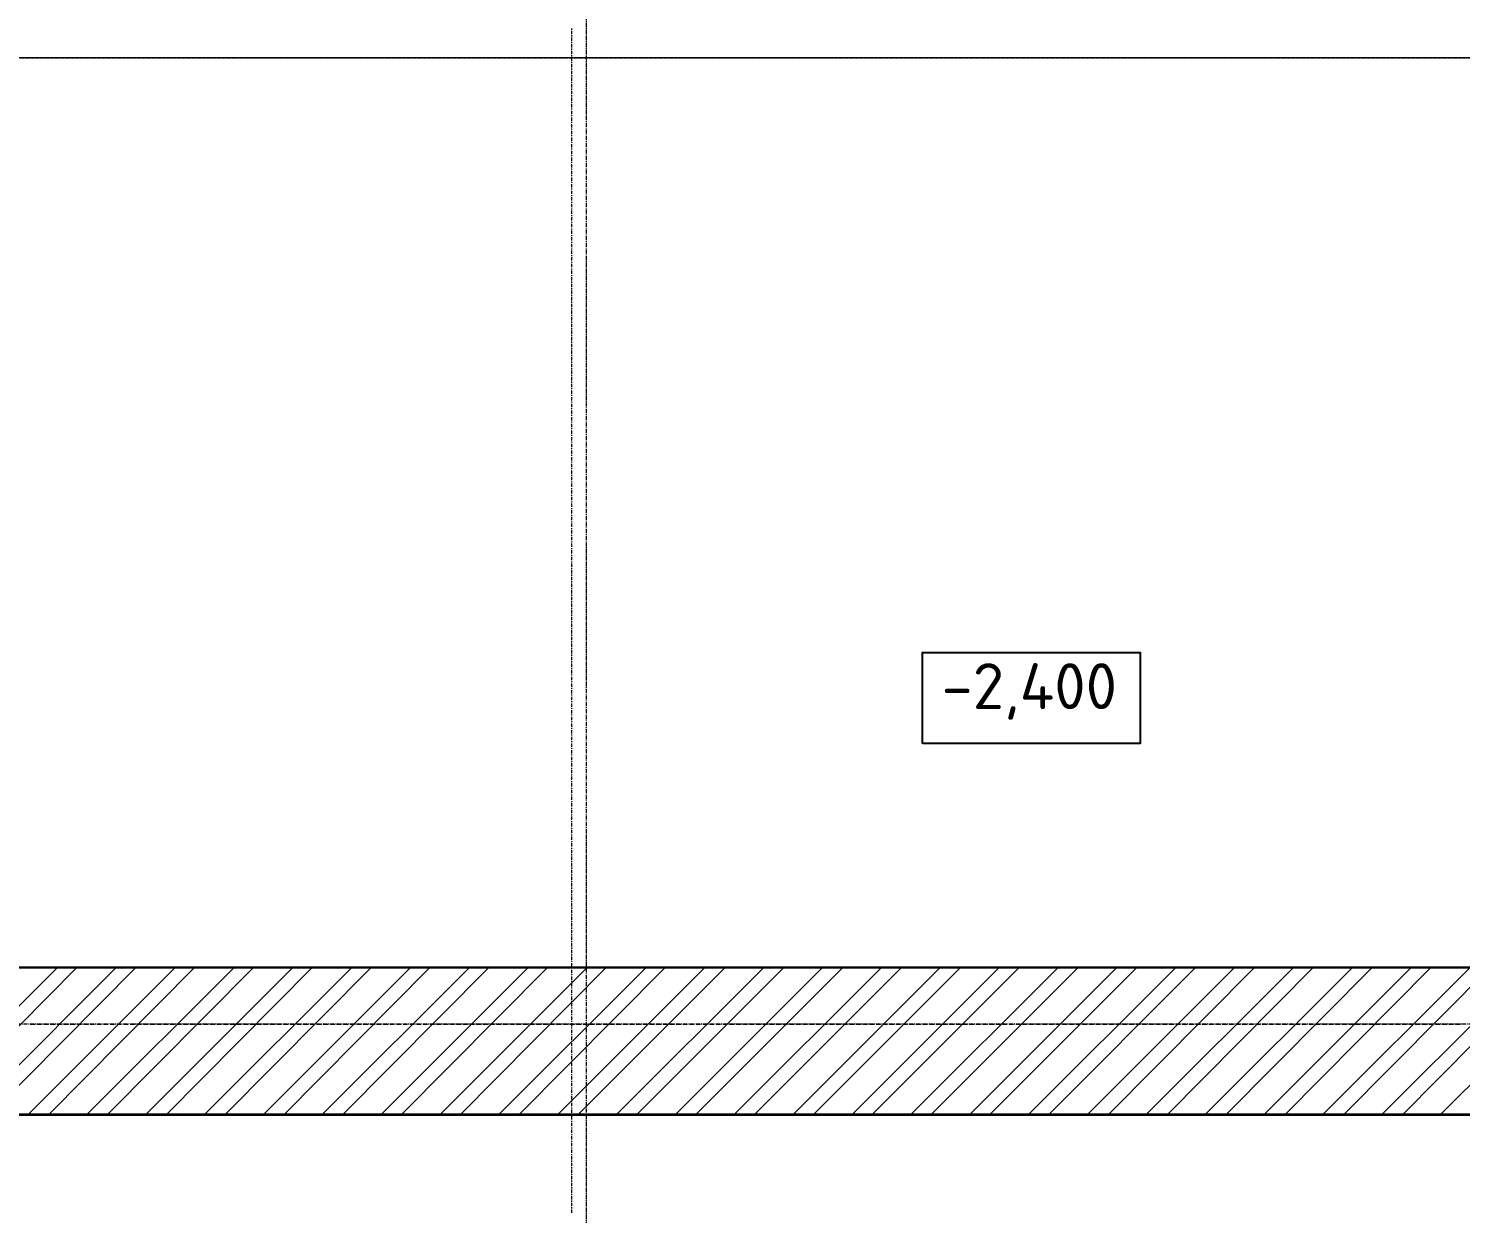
# Model space of a CAD drawing. Header units: millimetres. Extents: x -10178924 to 11692288, y -947381 to 58396.
# Drawn here: x 738282 to 743743, y -829464 to -824944 of the extents above; entities that cross this region are included whole.
import ezdxf

# ---------------------------------------------------------------- set-up
doc = ezdxf.new("R2010")
doc.units = ezdxf.units.MM
doc.linetypes.add('невидимая', pattern=[9.525, 6.35, -3.175])
doc.linetypes.add('осевая', pattern=[50.8, 31.75, -6.35, 6.35, -6.35])
for name, color, linetype, true_color in [('PDF _Контур пол Подвал', 7, 'Continuous', 0xcd6928), ('PDF _Отметки', 7, 'Continuous', 0x7f9fff), ('PDF _Размеры осевые', 7, 'Continuous', 0x5d6970), ('PDF _штриховка', 7, 'Continuous', 0x95834a)]:
    doc.layers.add(name, color=color, linetype=linetype, true_color=true_color)
doc.layers.add('PDF _Стены.1', color=7, linetype='Continuous')
for name, color, linetype, lineweight in [('PDF _Текст', 7, 'Continuous', 5), ('Контур пол Подвал', 7, 'Continuous', 9), ('Размеры осевые', 153, 'Continuous', 9), ('Стены.1', 7, 'Continuous', 25), ('ШТРИХОВКА', 252, 'Continuous', 15)]:
    doc.layers.add(name, color=color, linetype=linetype, lineweight=lineweight)
doc.styles.add('PDF ISOCPEUR', font='isocpeur.ttf')

# ---------------------------------------------------------------- blocks, each defined once
blk = doc.blocks.new('A$C5282721b')
at = {"layer": 'ШТРИХОВКА', "ltscale": 100, "true_color": 0x000000, "transparency": 33554687}
h = blk.add_hatch(dxfattribs=at)
h.set_pattern_fill('ANSI31', color=18, scale=50)
h.set_pattern_definition([(45, (-79853.19, 25128.16), (-112.2532, 112.2532), [])])
h.paths.add_polyline_path([(5440.998, -31868.119), (-7386.275, -31868.119), (-7386.275, -48296.478), (61378.75, -48296.478), (61378.75, -31842.839), (41035.118, -31842.839), (41035.118, -31656.036), (40796.248, -31656.036), (40796.248, -31842.839), (40629.962, -31842.839), (40629.962, -31942.839), (40605.14, -34348.621), (40629.93, -32405.355), (39128.581, -32429.908), (40629.962, -32402.839), (40629.675, -32155.326), (39132.149, -32179.816), (39135.64, -31968.17), (38886.085, -31968.17), (38879.867, -32433.975), (40623.548, -32405.459), (40553.111, -38427.181), (40243.01, -38425.516), (40241.748, -38827.97), (43340.219, -38835.027), (43340.219, -38442.147), (40953.116, -38429.329), (41029.994, -32402.839), (54378.974, -32402.839), (54378.974, -35923.465), (54778.974, -35923.465), (54778.974, -32402.839), (60818.75, -32402.839), (60818.75, -41309.464), (60472.291, -41309.464), (60472.291, -41709.464), (60818.75, -41709.464), (60818.75, -47736.478), (44025.201, -47736.478), (44013.125, -46167.929), (43613.137, -46171.008), (43625.189, -47736.478), (27189.462, -47736.478), (27189.462, -44565.139), (26789.462, -44565.139), (26789.462, -47736.478), (10401.743, -47736.478), (10394.408, -46134.647), (9994.404, -46134.678), (10001.739, -47736.478), (-6826.275, -47736.478), (-6826.275, -41729.869), (-6530.734, -41731.097), (-6529.072, -41331.1), (-6826.275, -41329.865), (-6826.275, -32428.119), (-762.705, -32428.119), (-770.891, -36004.088), (-370.903, -36005.35), (-362.703, -32428.119), (5640.998, -32428.119), (5640.998, -31868.119)])
h.paths.add_polyline_path([(3584.804, -41373.023), (3584.804, -41773.13), (9973.974, -41799.679), (9987.536, -44634.678), (10387.54, -44634.678), (10372.735, -41401.332)], flags=17)
h.paths.add_polyline_path([(2513.142, -41768.578), (2514.803, -41368.779), (-383.184, -41356.638), (-371.114, -37407.013), (-774.123, -37406.088), (-783.181, -41354.976), (-5508.242, -41335.314), (-5509.901, -41734.604)], flags=17)
at = {"layer": 'Контур пол Подвал', "color": 18, "linetype": 'невидимая', "true_color": 0x000000, "transparency": 33554687}
blk.add_line((14394.417, -44264.958), (36068.725, -44264.958), dxfattribs=at)
at = {"layer": 'Размеры осевые', "color": 251, "linetype": 'осевая', "ltscale": 0.5, "transparency": 33554687}
for p, q in [((18051.913, -52200), (18051.913, -40100)), ((-9750, -47950), (62308.109, -47950))]:
    blk.add_line(p, q, dxfattribs=at)
at = {"layer": 'Стены.1', "color": 18, "linetype": 'Continuous', "true_color": 0x000000, "transparency": 33554687, "flags": 128}
for points in [[(26789.462, -47736.478), (10401.743, -47736.478)], [(27189.462, -48296.478), (10001.739, -48296.478)]]:
    blk.add_lwpolyline(points, dxfattribs=at)

msp = doc.modelspace()

# ---------------------------------------------------------------- linework, layer by layer
at = {"layer": 'PDF _Контур пол Подвал', "lineweight": 9}
msp.add_lwpolyline([(736752, -826925.6), (736752, -825054.5), (758421.7, -825054.5)], dxfattribs=at)
at = {"layer": 'PDF _Отметки', "lineweight": 25}
msp.add_lwpolyline([(741692.3, -827670.7), (741692.3, -827323.6), (742522, -827323.6), (742522, -827670.7)], close=True, dxfattribs=at)
at = {"layer": 'PDF _Размеры осевые', "lineweight": 9}
for points in [[(740354.6, -824948.7), (740354.6, -824944.4)], [(740354.6, -824965.6), (740354.6, -824952.9)], [(740354.6, -824974.1), (740354.6, -824969.8)], [(740354.6, -824991), (740354.6, -824978.3)], [(740354.6, -824999.5), (740354.6, -824995.2)], [(740354.6, -825016.4), (740354.6, -825003.7)], [(740354.6, -825024.9), (740354.6, -825020.6)], [(740354.6, -825041.8), (740354.6, -825029.1)], [(740354.6, -825050.3), (740354.6, -825046)], [(740354.6, -825067.2), (740354.6, -825054.5)], [(740354.6, -825075.7), (740354.6, -825071.4)], [(740354.6, -825092.6), (740354.6, -825079.9)], [(740354.6, -825101.1), (740354.6, -825096.8)], [(740354.6, -825118), (740354.6, -825105.3)], [(740354.6, -825126.5), (740354.6, -825122.2)], [(740354.6, -825143.4), (740354.6, -825130.7)], [(740354.6, -825151.9), (740354.6, -825147.6)], [(740354.6, -825168.8), (740354.6, -825156.1)], [(740354.6, -825177.3), (740354.6, -825173)], [(740354.6, -825194.2), (740354.6, -825181.5)], [(740354.6, -825202.7), (740354.6, -825198.4)], [(740354.6, -825219.6), (740354.6, -825206.9)], [(740354.6, -825228.1), (740354.6, -825223.8)], [(740354.6, -825245), (740354.6, -825232.3)], [(740354.6, -825253.5), (740354.6, -825249.2)], [(740354.6, -825270.4), (740354.6, -825257.7)], [(740354.6, -825278.9), (740354.6, -825274.6)], [(740354.6, -825295.8), (740354.6, -825283.1)], [(740354.6, -825304.3), (740354.6, -825300)], [(740354.6, -825321.2), (740354.6, -825308.5)], [(740354.6, -825329.7), (740354.6, -825325.4)], [(740354.6, -825346.6), (740354.6, -825333.9)], [(740354.6, -825355.1), (740354.6, -825350.8)], [(740354.6, -825372), (740354.6, -825359.3)], [(740354.6, -825380.5), (740354.6, -825376.2)], [(740354.6, -825397.4), (740354.6, -825384.7)], [(740354.6, -825405.9), (740354.6, -825401.6)], [(740354.6, -825422.8), (740354.6, -825410.1)], [(740354.6, -825431.3), (740354.6, -825427)], [(740354.6, -825448.2), (740354.6, -825435.5)], [(740354.6, -825456.7), (740354.6, -825452.4)], [(740354.6, -825473.6), (740354.6, -825460.9)], [(740354.6, -825482.1), (740354.6, -825477.8)], [(740354.6, -825499), (740354.6, -825486.3)], [(740354.6, -825507.5), (740354.6, -825503.2)], [(740354.6, -825524.4), (740354.6, -825511.7)], [(740354.6, -825532.9), (740354.6, -825528.6)], [(740354.6, -825549.8), (740354.6, -825537.1)], [(740354.6, -825558.3), (740354.6, -825554)], [(740354.6, -825575.2), (740354.6, -825562.5)], [(740354.6, -825583.7), (740354.6, -825579.4)], [(740354.6, -825600.6), (740354.6, -825587.9)], [(740354.6, -825609.1), (740354.6, -825604.8)], [(740354.6, -825626), (740354.6, -825613.3)], [(740354.6, -825634.5), (740354.6, -825630.2)], [(740354.6, -825651.4), (740354.6, -825638.7)], [(740354.6, -825659.9), (740354.6, -825655.6)], [(740354.6, -825676.8), (740354.6, -825664.1)], [(740354.6, -825685.3), (740354.6, -825681)], [(740354.6, -825702.2), (740354.6, -825689.5)], [(740354.6, -825710.7), (740354.6, -825706.4)], [(740354.6, -825727.6), (740354.6, -825714.9)], [(740354.6, -825736.1), (740354.6, -825731.8)], [(740354.6, -825753), (740354.6, -825740.3)], [(740354.6, -825761.5), (740354.6, -825757.2)], [(740354.6, -825778.4), (740354.6, -825765.7)], [(740354.6, -825786.9), (740354.6, -825782.6)], [(740354.6, -825803.8), (740354.6, -825791.1)], [(740354.6, -825812.3), (740354.6, -825808)], [(740354.6, -825829.2), (740354.6, -825816.5)], [(740354.6, -825837.7), (740354.6, -825833.4)], [(740354.6, -825854.6), (740354.6, -825841.9)], [(740354.6, -825863.1), (740354.6, -825858.8)], [(740354.6, -825880), (740354.6, -825867.3)], [(740354.6, -825888.5), (740354.6, -825884.2)], [(740354.6, -825905.4), (740354.6, -825892.7)], [(740354.6, -825913.9), (740354.6, -825909.6)], [(740354.6, -825930.8), (740354.6, -825918.1)], [(740354.6, -825939.3), (740354.6, -825935)], [(740354.6, -825956.2), (740354.6, -825943.5)], [(740354.6, -825964.7), (740354.6, -825960.4)], [(740354.6, -825981.6), (740354.6, -825968.9)], [(740354.6, -825990.1), (740354.6, -825985.8)], [(740354.6, -826007), (740354.6, -825994.3)], [(740354.6, -826015.5), (740354.6, -826011.2)], [(740354.6, -826032.4), (740354.6, -826019.7)], [(740354.6, -826040.9), (740354.6, -826036.6)], [(740354.6, -826057.8), (740354.6, -826045.1)], [(740354.6, -826066.3), (740354.6, -826062)], [(740354.6, -826083.2), (740354.6, -826070.5)], [(740354.6, -826091.7), (740354.6, -826087.4)], [(740354.6, -826108.6), (740354.6, -826095.9)], [(740354.6, -826117.1), (740354.6, -826112.8)], [(740354.6, -826134), (740354.6, -826121.3)], [(740354.6, -826142.5), (740354.6, -826138.2)], [(740354.6, -826159.4), (740354.6, -826146.7)], [(740354.6, -826167.9), (740354.6, -826163.6)], [(740354.6, -826184.8), (740354.6, -826172.1)], [(740354.6, -826193.3), (740354.6, -826189)], [(740354.6, -826210.2), (740354.6, -826197.5)], [(740354.6, -826218.7), (740354.6, -826214.4)], [(740354.6, -826235.6), (740354.6, -826222.9)], [(740354.6, -826244.1), (740354.6, -826239.8)], [(740354.6, -826261), (740354.6, -826248.3)], [(740354.6, -826269.5), (740354.6, -826265.2)], [(740354.6, -826286.4), (740354.6, -826273.7)], [(740354.6, -826294.9), (740354.6, -826290.6)], [(740354.6, -826311.8), (740354.6, -826299.1)], [(740354.6, -826320.3), (740354.6, -826316)], [(740354.6, -826337.2), (740354.6, -826324.5)], [(740354.6, -826345.7), (740354.6, -826341.4)], [(740354.6, -826362.6), (740354.6, -826349.9)], [(740354.6, -826371.1), (740354.6, -826366.8)], [(740354.6, -826388), (740354.6, -826375.3)], [(740354.6, -826396.5), (740354.6, -826392.2)], [(740354.6, -826413.4), (740354.6, -826400.7)], [(740354.6, -826421.9), (740354.6, -826417.6)], [(740354.6, -826438.8), (740354.6, -826426.1)], [(740354.6, -826447.3), (740354.6, -826443)], [(740354.6, -826464.2), (740354.6, -826451.5)], [(740354.6, -826472.7), (740354.6, -826468.4)], [(740354.6, -826489.6), (740354.6, -826476.9)], [(740354.6, -826498.1), (740354.6, -826493.8)], [(740354.6, -826515), (740354.6, -826502.3)], [(740354.6, -826523.5), (740354.6, -826519.2)], [(740354.6, -826540.4), (740354.6, -826527.7)], [(740354.6, -826548.9), (740354.6, -826544.6)], [(740354.6, -826565.8), (740354.6, -826553.1)], [(740354.6, -826574.3), (740354.6, -826570)], [(740354.6, -826591.2), (740354.6, -826578.5)], [(740354.6, -826599.7), (740354.6, -826595.4)], [(740354.6, -826616.6), (740354.6, -826603.9)], [(740354.6, -826625.1), (740354.6, -826620.8)], [(740354.6, -826642), (740354.6, -826629.3)], [(740354.6, -826650.5), (740354.6, -826646.2)], [(740354.6, -826667.4), (740354.6, -826654.7)], [(740354.6, -826675.9), (740354.6, -826671.6)], [(740354.6, -826692.8), (740354.6, -826680.1)], [(740354.6, -826701.3), (740354.6, -826697)], [(740354.6, -826718.2), (740354.6, -826705.5)], [(740354.6, -826726.7), (740354.6, -826722.4)], [(740354.6, -826743.6), (740354.6, -826730.9)], [(740354.6, -826752.1), (740354.6, -826747.8)], [(740354.6, -826769), (740354.6, -826756.3)], [(740354.6, -826777.5), (740354.6, -826773.2)], [(740354.6, -826794.4), (740354.6, -826781.7)], [(740354.6, -826802.9), (740354.6, -826798.6)], [(740354.6, -826819.8), (740354.6, -826807.1)], [(740354.6, -826828.3), (740354.6, -826824)], [(740354.6, -826845.2), (740354.6, -826832.5)], [(740354.6, -826853.7), (740354.6, -826849.4)], [(740354.6, -826870.6), (740354.6, -826857.9)], [(740354.6, -826879.1), (740354.6, -826874.8)], [(740354.6, -826896), (740354.6, -826883.3)], [(740354.6, -826904.5), (740354.6, -826900.2)], [(740354.6, -826921.4), (740354.6, -826908.7)], [(740354.6, -826929.9), (740354.6, -826925.6)], [(740354.6, -826946.8), (740354.6, -826934.1)], [(740354.6, -826955.3), (740354.6, -826951)], [(740354.6, -826972.2), (740354.6, -826959.5)], [(740354.6, -826980.7), (740354.6, -826976.4)], [(740354.6, -826997.6), (740354.6, -826984.9)], [(740354.6, -827006.1), (740354.6, -827001.8)], [(740354.6, -827023), (740354.6, -827010.3)], [(740354.6, -827031.5), (740354.6, -827027.2)], [(740354.6, -827048.4), (740354.6, -827035.7)], [(740354.6, -827056.9), (740354.6, -827052.6)], [(740354.6, -827073.8), (740354.6, -827061.1)], [(740354.6, -827082.3), (740354.6, -827078)], [(740354.6, -827099.2), (740354.6, -827086.5)], [(740354.6, -827107.7), (740354.6, -827103.4)], [(740354.6, -827124.6), (740354.6, -827111.9)], [(740354.6, -827133.1), (740354.6, -827128.8)], [(740354.6, -827150), (740354.6, -827137.3)], [(740354.6, -827158.5), (740354.6, -827154.2)], [(740354.6, -827175.4), (740354.6, -827162.7)], [(740354.6, -827183.9), (740354.6, -827179.6)], [(740354.6, -827200.8), (740354.6, -827188.1)], [(740354.6, -827209.3), (740354.6, -827205)], [(740354.6, -827226.2), (740354.6, -827213.5)], [(740354.6, -827234.7), (740354.6, -827230.4)], [(740354.6, -827251.6), (740354.6, -827238.9)], [(740354.6, -827260.1), (740354.6, -827255.8)], [(740354.6, -827277), (740354.6, -827264.3)], [(740354.6, -827285.5), (740354.6, -827281.2)], [(740354.6, -827302.4), (740354.6, -827289.7)], [(740354.6, -827310.9), (740354.6, -827306.6)], [(740354.6, -827327.8), (740354.6, -827315.1)], [(740354.6, -827336.3), (740354.6, -827332)], [(740354.6, -827353.2), (740354.6, -827340.5)], [(740354.6, -827361.7), (740354.6, -827357.4)], [(740354.6, -827378.6), (740354.6, -827365.9)], [(740354.6, -827387.1), (740354.6, -827382.8)], [(740354.6, -827404), (740354.6, -827391.3)], [(740354.6, -827412.5), (740354.6, -827408.2)], [(740354.6, -827429.4), (740354.6, -827416.7)], [(740354.6, -827437.9), (740354.6, -827433.6)], [(740354.6, -827454.8), (740354.6, -827442.1)], [(740354.6, -827463.3), (740354.6, -827459)], [(740354.6, -827480.2), (740354.6, -827467.5)], [(740354.6, -827488.7), (740354.6, -827484.4)], [(740354.6, -827505.6), (740354.6, -827492.9)], [(740354.6, -827514.1), (740354.6, -827509.8)], [(740354.6, -827531), (740354.6, -827518.3)], [(740354.6, -827539.5), (740354.6, -827535.2)], [(740354.6, -827556.4), (740354.6, -827543.7)], [(740354.6, -827564.9), (740354.6, -827560.6)], [(740354.6, -827581.8), (740354.6, -827569.1)], [(740354.6, -827590.3), (740354.6, -827586)], [(740354.6, -827607.2), (740354.6, -827594.5)], [(740354.6, -827615.7), (740354.6, -827611.4)], [(740354.6, -827632.6), (740354.6, -827619.9)], [(740354.6, -827641.1), (740354.6, -827636.8)], [(740354.6, -827658), (740354.6, -827645.3)], [(740354.6, -827666.5), (740354.6, -827662.2)], [(740354.6, -827683.4), (740354.6, -827670.7)], [(740354.6, -827691.9), (740354.6, -827687.6)], [(740354.6, -827708.8), (740354.6, -827696.1)], [(740354.6, -827717.3), (740354.6, -827713)], [(740354.6, -827734.2), (740354.6, -827721.5)], [(740354.6, -827742.7), (740354.6, -827738.4)], [(740354.6, -827759.6), (740354.6, -827746.9)], [(740354.6, -827768.1), (740354.6, -827763.8)], [(740354.6, -827785), (740354.6, -827772.3)], [(740354.6, -827793.5), (740354.6, -827789.2)], [(740354.6, -827810.4), (740354.6, -827797.7)], [(740354.6, -827818.9), (740354.6, -827814.6)], [(740354.6, -827835.8), (740354.6, -827823.1)], [(740354.6, -827844.3), (740354.6, -827840)], [(740354.6, -827861.2), (740354.6, -827848.5)], [(740354.6, -827869.7), (740354.6, -827865.4)], [(740354.6, -827886.6), (740354.6, -827873.9)], [(740354.6, -827895.1), (740354.6, -827890.8)], [(740354.6, -827912), (740354.6, -827899.3)], [(740354.6, -827920.5), (740354.6, -827916.2)], [(740354.6, -827937.4), (740354.6, -827924.7)], [(740354.6, -827945.9), (740354.6, -827941.6)], [(740354.6, -827962.8), (740354.6, -827950.1)], [(740354.6, -827971.3), (740354.6, -827967)], [(740354.6, -827988.2), (740354.6, -827975.5)], [(740354.6, -827996.7), (740354.6, -827992.4)], [(740354.6, -828013.6), (740354.6, -828000.9)], [(740354.6, -828022.1), (740354.6, -828017.8)], [(740354.6, -828039), (740354.6, -828026.3)], [(740354.6, -828047.5), (740354.6, -828043.2)], [(740354.6, -828064.4), (740354.6, -828051.7)], [(740354.6, -828072.9), (740354.6, -828068.6)], [(740354.6, -828089.8), (740354.6, -828077.1)], [(740354.6, -828098.3), (740354.6, -828094)], [(740354.6, -828115.2), (740354.6, -828102.5)], [(740354.6, -828123.7), (740354.6, -828119.4)], [(740354.6, -828140.6), (740354.6, -828127.9)], [(740354.6, -828149.1), (740354.6, -828144.8)], [(740354.6, -828166), (740354.6, -828153.3)], [(740354.6, -828174.5), (740354.6, -828170.2)], [(740354.6, -828191.4), (740354.6, -828178.7)], [(740354.6, -828199.9), (740354.6, -828195.6)], [(740354.6, -828216.8), (740354.6, -828204.1)], [(740354.6, -828225.3), (740354.6, -828221)], [(740354.6, -828242.2), (740354.6, -828229.5)], [(740354.6, -828250.7), (740354.6, -828246.4)], [(740354.6, -828267.6), (740354.6, -828254.9)], [(740354.6, -828276.1), (740354.6, -828271.9)], [(740354.6, -828293), (740354.6, -828280.3)], [(740354.6, -828301.5), (740354.6, -828297.3)], [(740354.6, -828318.4), (740354.6, -828305.7)], [(740354.6, -828326.9), (740354.6, -828322.7)], [(740354.6, -828343.8), (740354.6, -828331.1)], [(740354.6, -828352.3), (740354.6, -828348.1)], [(740354.6, -828369.2), (740354.6, -828356.5)], [(740354.6, -828377.7), (740354.6, -828373.5)], [(740354.6, -828394.6), (740354.6, -828381.9)], [(740354.6, -828403.1), (740354.6, -828398.9)], [(740354.6, -828420), (740354.6, -828407.3)], [(740354.6, -828428.5), (740354.6, -828424.3)], [(740354.6, -828445.4), (740354.6, -828432.7)], [(740354.6, -828453.9), (740354.6, -828449.7)], [(740354.6, -828470.8), (740354.6, -828458.1)], [(740354.6, -828479.3), (740354.6, -828475.1)], [(740354.6, -828496.2), (740354.6, -828483.5)], [(740354.6, -828504.7), (740354.6, -828500.5)], [(740354.6, -828521.6), (740354.6, -828508.9)], [(740354.6, -828530.1), (740354.6, -828525.9)], [(740354.6, -828547), (740354.6, -828534.3)], [(740354.6, -828555.5), (740354.6, -828551.3)], [(740354.6, -828572.4), (740354.6, -828559.7)], [(740354.6, -828580.9), (740354.6, -828576.7)], [(740354.6, -828597.8), (740354.6, -828585.1)], [(740354.6, -828606.3), (740354.6, -828602.1)], [(740354.6, -828623.2), (740354.6, -828610.5)], [(740354.6, -828631.7), (740354.6, -828627.5)], [(740354.6, -828648.6), (740354.6, -828635.9)], [(740354.6, -828657.1), (740354.6, -828652.9)], [(740354.6, -828674), (740354.6, -828661.3)], [(740354.6, -828682.5), (740354.6, -828678.3)], [(740354.6, -828699.4), (740354.6, -828686.7)], [(740354.6, -828707.9), (740354.6, -828703.7)], [(740354.6, -828724.8), (740354.6, -828712.1)], [(738284.5, -828741.8), (738284.5, -828741.8)], [(738288.7, -828741.8), (738305.6, -828741.8)], [(738309.9, -828741.8), (738309.9, -828741.8)], [(738314.1, -828741.8), (738331, -828741.8)], [(738335.3, -828741.8), (738335.3, -828741.8)], [(738339.5, -828741.8), (738356.4, -828741.8)], [(738360.7, -828741.8), (738360.7, -828741.8)], [(738364.9, -828741.8), (738381.8, -828741.8)], [(738386.1, -828741.8), (738386.1, -828741.8)], [(738390.3, -828741.8), (738407.2, -828741.8)], [(738411.5, -828741.8), (738411.5, -828741.8)], [(738415.7, -828741.8), (738432.6, -828741.8)], [(738436.9, -828741.8), (738436.9, -828741.8)], [(738441.1, -828741.8), (738458, -828741.8)], [(738462.3, -828741.8), (738462.3, -828741.8)], [(738466.5, -828741.8), (738483.4, -828741.8)], [(738487.7, -828741.8), (738487.7, -828741.8)], [(738491.9, -828741.8), (738508.8, -828741.8)], [(738513.1, -828741.8), (738513.1, -828741.8)], [(738517.3, -828741.8), (738534.2, -828741.8)], [(738538.5, -828741.8), (738538.5, -828741.8)], [(738542.7, -828741.8), (738559.6, -828741.8)], [(738563.9, -828741.8), (738563.9, -828741.8)], [(738568.1, -828741.8), (738585, -828741.8)], [(738589.3, -828741.8), (738589.3, -828741.8)], [(738593.5, -828741.8), (738610.4, -828741.8)], [(738614.7, -828741.8), (738614.7, -828741.8)], [(738618.9, -828741.8), (738635.8, -828741.8)], [(738640.1, -828741.8), (738640.1, -828741.8)], [(738644.3, -828741.8), (738661.2, -828741.8)], [(738665.5, -828741.8), (738665.5, -828741.8)], [(738669.7, -828741.8), (738686.6, -828741.8)], [(738690.9, -828741.8), (738690.9, -828741.8)], [(738695.1, -828741.8), (738712, -828741.8)], [(738716.3, -828741.8), (738716.3, -828741.8)], [(738720.5, -828741.8), (738737.4, -828741.8)], [(738741.7, -828741.8), (738741.7, -828741.8)], [(738745.9, -828741.8), (738762.8, -828741.8)], [(738767.1, -828741.8), (738767.1, -828741.8)], [(738771.3, -828741.8), (738788.2, -828741.8)], [(738792.5, -828741.8), (738792.5, -828741.8)], [(738796.7, -828741.8), (738813.6, -828741.8)], [(738817.9, -828741.8), (738817.9, -828741.8)], [(738822.1, -828741.8), (738839, -828741.8)], [(738843.3, -828741.8), (738843.3, -828741.8)], [(738847.5, -828741.8), (738864.4, -828741.8)], [(738868.7, -828741.8), (738868.7, -828741.8)], [(738872.9, -828741.8), (738889.8, -828741.8)], [(738894.1, -828741.8), (738894.1, -828741.8)], [(738898.3, -828741.8), (738915.2, -828741.8)], [(738919.5, -828741.8), (738919.5, -828741.8)], [(738923.7, -828741.8), (738940.6, -828741.8)], [(738944.9, -828741.8), (738944.9, -828741.8)], [(738949.1, -828741.8), (738966, -828741.8)], [(738970.3, -828741.8), (738970.3, -828741.8)], [(738974.5, -828741.8), (738991.4, -828741.8)], [(738995.7, -828741.8), (738995.7, -828741.8)], [(738999.9, -828741.8), (739016.8, -828741.8)], [(739021.1, -828741.8), (739021.1, -828741.8)], [(739025.3, -828741.8), (739042.2, -828741.8)], [(739046.5, -828741.8), (739046.5, -828741.8)], [(739050.7, -828741.8), (739067.6, -828741.8)], [(739071.9, -828741.8), (739071.9, -828741.8)], [(739076.1, -828741.8), (739093, -828741.8)], [(739097.3, -828741.8), (739097.3, -828741.8)], [(739101.5, -828741.8), (739118.4, -828741.8)], [(739122.7, -828741.8), (739122.7, -828741.8)], [(739126.9, -828741.8), (739143.8, -828741.8)], [(739148.1, -828741.8), (739148.1, -828741.8)], [(739152.3, -828741.8), (739169.2, -828741.8)], [(739173.5, -828741.8), (739173.5, -828741.8)], [(739177.7, -828741.8), (739194.6, -828741.8)], [(739198.9, -828741.8), (739198.9, -828741.8)], [(739203.1, -828741.8), (739220, -828741.8)], [(739224.3, -828741.8), (739224.3, -828741.8)], [(739228.5, -828741.8), (739245.4, -828741.8)], [(739249.7, -828741.8), (739249.7, -828741.8)], [(739253.9, -828741.8), (739270.8, -828741.8)], [(739275.1, -828741.8), (739275.1, -828741.8)], [(739279.3, -828741.8), (739296.2, -828741.8)], [(739300.5, -828741.8), (739300.5, -828741.8)], [(739304.7, -828741.8), (739321.6, -828741.8)], [(739325.9, -828741.8), (739325.9, -828741.8)], [(739330.1, -828741.8), (739347, -828741.8)], [(739351.3, -828741.8), (739351.3, -828741.8)], [(739355.5, -828741.8), (739372.4, -828741.8)], [(739376.7, -828741.8), (739376.7, -828741.8)], [(739380.9, -828741.8), (739397.8, -828741.8)], [(739402.1, -828741.8), (739402.1, -828741.8)], [(739406.3, -828741.8), (739423.2, -828741.8)], [(739427.5, -828741.8), (739427.5, -828741.8)], [(739431.7, -828741.8), (739448.6, -828741.8)], [(739452.9, -828741.8), (739452.9, -828741.8)], [(739457.1, -828741.8), (739474, -828741.8)], [(739478.3, -828741.8), (739478.3, -828741.8)], [(739482.5, -828741.8), (739499.4, -828741.8)], [(739503.7, -828741.8), (739503.7, -828741.8)], [(739507.9, -828741.8), (739524.8, -828741.8)], [(739529.1, -828741.8), (739529.1, -828741.8)], [(739533.3, -828741.8), (739550.2, -828741.8)], [(739554.5, -828741.8), (739554.5, -828741.8)], [(739558.7, -828741.8), (739575.6, -828741.8)], [(739579.9, -828741.8), (739579.9, -828741.8)], [(739584.1, -828741.8), (739601, -828741.8)], [(739605.3, -828741.8), (739605.3, -828741.8)], [(739609.5, -828741.8), (739626.4, -828741.8)], [(739630.7, -828741.8), (739630.7, -828741.8)], [(739634.9, -828741.8), (739651.8, -828741.8)], [(739656.1, -828741.8), (739656.1, -828741.8)], [(739660.3, -828741.8), (739677.2, -828741.8)], [(739681.5, -828741.8), (739681.5, -828741.8)], [(739685.7, -828741.8), (739702.6, -828741.8)], [(739706.9, -828741.8), (739706.9, -828741.8)], [(739711.1, -828741.8), (739728, -828741.8)], [(739732.3, -828741.8), (739732.3, -828741.8)], [(739736.5, -828741.8), (739753.4, -828741.8)], [(739757.7, -828741.8), (739757.7, -828741.8)], [(739761.9, -828741.8), (739778.8, -828741.8)], [(739783.1, -828741.8), (739783.1, -828741.8)], [(739787.3, -828741.8), (739804.2, -828741.8)], [(739808.5, -828741.8), (739808.5, -828741.8)], [(739812.7, -828741.8), (739829.6, -828741.8)], [(739833.9, -828741.8), (739833.9, -828741.8)], [(739838.1, -828741.8), (739855, -828741.8)], [(739859.3, -828741.8), (739859.3, -828741.8)], [(739863.5, -828741.8), (739880.4, -828741.8)], [(739884.7, -828741.8), (739884.7, -828741.8)], [(739888.9, -828741.8), (739905.8, -828741.8)], [(739910.1, -828741.8), (739910.1, -828741.8)], [(739914.3, -828741.8), (739931.2, -828741.8)], [(739935.5, -828741.8), (739935.5, -828741.8)], [(739939.7, -828741.8), (739956.6, -828741.8)], [(739960.9, -828741.8), (739960.9, -828741.8)], [(739965.1, -828741.8), (739982, -828741.8)], [(739986.3, -828741.8), (739986.3, -828741.8)], [(739990.5, -828741.8), (740007.4, -828741.8)], [(740011.7, -828741.8), (740011.7, -828741.8)], [(740015.9, -828741.8), (740032.8, -828741.8)], [(740037.1, -828741.8), (740037.1, -828741.8)], [(740041.3, -828741.8), (740058.2, -828741.8)], [(740062.5, -828741.8), (740062.5, -828741.8)], [(740066.7, -828741.8), (740083.6, -828741.8)], [(740087.9, -828741.8), (740087.9, -828741.8)], [(740092.1, -828741.8), (740109, -828741.8)], [(740113.3, -828741.8), (740113.3, -828741.8)], [(740117.5, -828741.8), (740134.4, -828741.8)], [(740138.7, -828741.8), (740138.7, -828741.8)], [(740142.9, -828741.8), (740159.8, -828741.8)], [(740164.1, -828741.8), (740164.1, -828741.8)], [(740168.3, -828741.8), (740185.2, -828741.8)], [(740189.5, -828741.8), (740189.5, -828741.8)], [(740193.7, -828741.8), (740210.6, -828741.8)], [(740214.9, -828741.8), (740214.9, -828741.8)], [(740219.1, -828741.8), (740236, -828741.8)], [(740240.3, -828741.8), (740240.3, -828741.8)], [(740244.5, -828741.8), (740261.4, -828741.8)], [(740265.7, -828741.8), (740265.7, -828741.8)], [(740269.9, -828741.8), (740286.8, -828741.8)], [(740291.1, -828741.8), (740291.1, -828741.8)], [(740295.3, -828741.8), (740312.2, -828741.8)], [(740316.5, -828741.8), (740316.5, -828741.8)], [(740320.7, -828741.8), (740337.6, -828741.8)], [(740341.9, -828741.8), (740341.9, -828741.8)], [(740346.1, -828741.8), (740363, -828741.8)], [(740354.6, -828733.3), (740354.6, -828729.1)], [(740354.6, -828750.2), (740354.6, -828737.5)], [(740354.6, -828758.7), (740354.6, -828754.5)], [(740354.6, -828775.6), (740354.6, -828762.9)], [(740367.3, -828741.8), (740367.3, -828741.8)], [(740371.5, -828741.8), (740388.4, -828741.8)], [(740392.7, -828741.8), (740392.7, -828741.8)], [(740396.9, -828741.8), (740413.8, -828741.8)], [(740418.1, -828741.8), (740418.1, -828741.8)], [(740422.3, -828741.8), (740439.2, -828741.8)], [(740443.5, -828741.8), (740443.5, -828741.8)], [(740447.7, -828741.8), (740464.6, -828741.8)], [(740468.9, -828741.8), (740468.9, -828741.8)], [(740473.1, -828741.8), (740490, -828741.8)], [(740494.3, -828741.8), (740494.3, -828741.8)], [(740498.5, -828741.8), (740515.4, -828741.8)], [(740519.7, -828741.8), (740519.7, -828741.8)], [(740523.9, -828741.8), (740540.8, -828741.8)], [(740545.1, -828741.8), (740545.1, -828741.8)], [(740549.3, -828741.8), (740566.2, -828741.8)], [(740570.5, -828741.8), (740570.5, -828741.8)], [(740574.7, -828741.8), (740591.6, -828741.8)], [(740595.9, -828741.8), (740595.9, -828741.8)], [(740600.1, -828741.8), (740617, -828741.8)], [(740621.3, -828741.8), (740621.3, -828741.8)], [(740625.5, -828741.8), (740642.4, -828741.8)], [(740646.7, -828741.8), (740646.7, -828741.8)], [(740650.9, -828741.8), (740667.8, -828741.8)], [(740672.1, -828741.8), (740672.1, -828741.8)], [(740676.3, -828741.8), (740693.2, -828741.8)], [(740697.5, -828741.8), (740697.5, -828741.8)], [(740701.7, -828741.8), (740718.6, -828741.8)], [(740722.9, -828741.8), (740722.9, -828741.8)], [(740727.1, -828741.8), (740744, -828741.8)], [(740748.3, -828741.8), (740748.3, -828741.8)], [(740752.5, -828741.8), (740769.4, -828741.8)], [(740773.7, -828741.8), (740773.7, -828741.8)], [(740777.9, -828741.8), (740794.8, -828741.8)], [(740799.1, -828741.8), (740799.1, -828741.8)], [(740803.3, -828741.8), (740820.2, -828741.8)], [(740824.5, -828741.8), (740824.5, -828741.8)], [(740828.7, -828741.8), (740845.6, -828741.8)], [(740849.9, -828741.8), (740849.9, -828741.8)], [(740854.1, -828741.8), (740871.1, -828741.8)], [(740875.3, -828741.8), (740875.3, -828741.8)], [(740879.5, -828741.8), (740896.4, -828741.8)], [(740900.7, -828741.8), (740900.7, -828741.8)], [(740904.9, -828741.8), (740921.8, -828741.8)], [(740926.1, -828741.8), (740926.1, -828741.8)], [(740930.3, -828741.8), (740947.2, -828741.8)], [(740951.5, -828741.8), (740951.5, -828741.8)], [(740955.7, -828741.8), (740972.6, -828741.8)], [(740976.9, -828741.8), (740976.9, -828741.8)], [(740981.1, -828741.8), (740998, -828741.8)], [(741002.3, -828741.8), (741002.3, -828741.8)], [(741006.5, -828741.8), (741023.4, -828741.8)], [(741027.7, -828741.8), (741027.7, -828741.8)], [(741031.9, -828741.8), (741048.8, -828741.8)], [(741053.1, -828741.8), (741053.1, -828741.8)], [(741057.3, -828741.8), (741074.3, -828741.8)], [(741078.5, -828741.8), (741078.5, -828741.8)], [(741082.7, -828741.8), (741099.7, -828741.8)], [(741103.9, -828741.8), (741103.9, -828741.8)], [(741108.1, -828741.8), (741125.1, -828741.8)], [(741129.3, -828741.8), (741129.3, -828741.8)], [(741133.5, -828741.8), (741150.4, -828741.8)], [(741154.7, -828741.8), (741154.7, -828741.8)], [(741158.9, -828741.8), (741175.8, -828741.8)], [(741180.1, -828741.8), (741180.1, -828741.8)], [(741184.3, -828741.8), (741201.2, -828741.8)], [(741205.5, -828741.8), (741205.5, -828741.8)], [(741209.7, -828741.8), (741226.6, -828741.8)], [(741230.9, -828741.8), (741230.9, -828741.8)], [(741235.1, -828741.8), (741252, -828741.8)], [(741256.3, -828741.8), (741256.3, -828741.8)], [(741260.5, -828741.8), (741277.5, -828741.8)], [(741281.7, -828741.8), (741281.7, -828741.8)], [(741285.9, -828741.8), (741302.9, -828741.8)], [(741307.1, -828741.8), (741307.1, -828741.8)], [(741311.3, -828741.8), (741328.3, -828741.8)], [(741332.5, -828741.8), (741332.5, -828741.8)], [(741336.7, -828741.8), (741353.7, -828741.8)], [(741357.9, -828741.8), (741357.9, -828741.8)], [(741362.1, -828741.8), (741379.1, -828741.8)], [(741383.3, -828741.8), (741383.3, -828741.8)], [(741387.5, -828741.8), (741404.4, -828741.8)], [(741408.7, -828741.8), (741408.7, -828741.8)], [(741412.9, -828741.8), (741429.8, -828741.8)], [(741434.1, -828741.8), (741434.1, -828741.8)], [(741438.3, -828741.8), (741455.2, -828741.8)], [(741459.5, -828741.8), (741459.5, -828741.8)], [(741463.7, -828741.8), (741480.6, -828741.8)], [(741484.9, -828741.8), (741484.9, -828741.8)], [(741489.1, -828741.8), (741506.1, -828741.8)], [(741510.3, -828741.8), (741510.3, -828741.8)], [(741514.5, -828741.8), (741531.5, -828741.8)], [(741535.7, -828741.8), (741535.7, -828741.8)], [(741539.9, -828741.8), (741556.9, -828741.8)], [(741561.1, -828741.8), (741561.1, -828741.8)], [(741565.3, -828741.8), (741582.3, -828741.8)], [(741586.5, -828741.8), (741586.5, -828741.8)], [(741590.7, -828741.8), (741607.7, -828741.8)], [(741611.9, -828741.8), (741611.9, -828741.8)], [(741616.1, -828741.8), (741633.1, -828741.8)], [(741637.3, -828741.8), (741637.3, -828741.8)], [(741641.5, -828741.8), (741658.4, -828741.8)], [(741662.7, -828741.8), (741662.7, -828741.8)], [(741666.9, -828741.8), (741683.8, -828741.8)], [(741688.1, -828741.8), (741688.1, -828741.8)], [(741692.3, -828741.8), (741709.3, -828741.8)], [(741713.5, -828741.8), (741713.5, -828741.8)], [(741717.7, -828741.8), (741734.7, -828741.8)], [(741738.9, -828741.8), (741738.9, -828741.8)], [(741743.1, -828741.8), (741760.1, -828741.8)], [(741764.3, -828741.8), (741764.3, -828741.8)], [(741768.5, -828741.8), (741785.5, -828741.8)], [(741789.7, -828741.8), (741789.7, -828741.8)], [(741793.9, -828741.8), (741810.9, -828741.8)], [(741815.1, -828741.8), (741815.1, -828741.8)], [(741819.3, -828741.8), (741836.3, -828741.8)], [(741840.5, -828741.8), (741840.5, -828741.8)], [(741844.7, -828741.8), (741861.7, -828741.8)], [(741865.9, -828741.8), (741865.9, -828741.8)], [(741870.1, -828741.8), (741887.1, -828741.8)], [(741891.3, -828741.8), (741891.3, -828741.8)], [(741895.5, -828741.8), (741912.5, -828741.8)], [(741916.7, -828741.8), (741916.7, -828741.8)], [(741920.9, -828741.8), (741937.9, -828741.8)], [(741942.1, -828741.8), (741942.1, -828741.8)], [(741946.3, -828741.8), (741963.3, -828741.8)], [(741967.5, -828741.8), (741967.5, -828741.8)], [(741971.7, -828741.8), (741988.7, -828741.8)], [(741992.9, -828741.8), (741992.9, -828741.8)], [(741997.1, -828741.8), (742014.1, -828741.8)], [(742018.3, -828741.8), (742018.3, -828741.8)], [(742022.5, -828741.8), (742039.5, -828741.8)], [(742043.7, -828741.8), (742043.7, -828741.8)], [(742047.9, -828741.8), (742064.9, -828741.8)], [(742069.1, -828741.8), (742069.1, -828741.8)], [(742073.3, -828741.8), (742090.3, -828741.8)], [(742094.5, -828741.8), (742094.5, -828741.8)], [(742098.7, -828741.8), (742115.7, -828741.8)], [(742119.9, -828741.8), (742119.9, -828741.8)], [(742124.1, -828741.8), (742141.1, -828741.8)], [(742145.3, -828741.8), (742145.3, -828741.8)], [(742149.5, -828741.8), (742166.5, -828741.8)], [(742170.7, -828741.8), (742170.7, -828741.8)], [(742174.9, -828741.8), (742191.9, -828741.8)], [(742196.1, -828741.8), (742196.1, -828741.8)], [(742200.3, -828741.8), (742217.3, -828741.8)], [(742221.5, -828741.8), (742221.5, -828741.8)], [(742225.7, -828741.8), (742242.7, -828741.8)], [(742246.9, -828741.8), (742246.9, -828741.8)], [(742251.1, -828741.8), (742268.1, -828741.8)], [(742272.3, -828741.8), (742272.3, -828741.8)], [(742276.5, -828741.8), (742293.5, -828741.8)], [(742297.7, -828741.8), (742297.7, -828741.8)], [(742301.9, -828741.8), (742318.9, -828741.8)], [(742323.1, -828741.8), (742323.1, -828741.8)], [(742327.3, -828741.8), (742344.3, -828741.8)], [(742348.5, -828741.8), (742348.5, -828741.8)], [(742352.7, -828741.8), (742369.7, -828741.8)], [(742373.9, -828741.8), (742373.9, -828741.8)], [(742378.1, -828741.8), (742395.1, -828741.8)], [(742399.3, -828741.8), (742399.3, -828741.8)], [(742403.5, -828741.8), (742420.5, -828741.8)], [(742424.7, -828741.8), (742424.7, -828741.8)], [(742428.9, -828741.8), (742445.9, -828741.8)], [(742450.1, -828741.8), (742450.1, -828741.8)], [(742454.3, -828741.8), (742471.3, -828741.8)], [(742475.5, -828741.8), (742475.5, -828741.8)], [(742479.7, -828741.8), (742496.7, -828741.8)], [(742500.9, -828741.8), (742500.9, -828741.8)], [(742505.1, -828741.8), (742522.1, -828741.8)], [(742526.3, -828741.8), (742526.3, -828741.8)], [(742530.5, -828741.8), (742547.5, -828741.8)], [(742551.7, -828741.8), (742551.7, -828741.8)], [(742555.9, -828741.8), (742572.9, -828741.8)], [(742577.1, -828741.8), (742577.1, -828741.8)], [(742581.3, -828741.8), (742598.3, -828741.8)], [(742602.5, -828741.8), (742602.5, -828741.8)], [(742606.7, -828741.8), (742623.7, -828741.8)], [(742627.9, -828741.8), (742627.9, -828741.8)], [(742632.1, -828741.8), (742649.1, -828741.8)], [(742653.3, -828741.8), (742653.3, -828741.8)], [(742657.5, -828741.8), (742674.5, -828741.8)], [(742678.7, -828741.8), (742678.7, -828741.8)], [(742682.9, -828741.8), (742699.9, -828741.8)], [(742704.1, -828741.8), (742704.1, -828741.8)], [(742708.3, -828741.8), (742725.3, -828741.8)], [(742729.5, -828741.8), (742729.5, -828741.8)], [(742733.7, -828741.8), (742750.7, -828741.8)], [(742754.9, -828741.8), (742754.9, -828741.8)], [(742759.1, -828741.8), (742776.1, -828741.8)], [(742780.3, -828741.8), (742780.3, -828741.8)], [(742784.5, -828741.8), (742801.5, -828741.8)], [(742805.7, -828741.8), (742805.7, -828741.8)], [(742809.9, -828741.8), (742826.9, -828741.8)], [(742831.1, -828741.8), (742831.1, -828741.8)], [(742835.3, -828741.8), (742852.3, -828741.8)], [(742856.5, -828741.8), (742856.5, -828741.8)], [(742860.7, -828741.8), (742877.7, -828741.8)], [(742881.9, -828741.8), (742881.9, -828741.8)], [(742886.1, -828741.8), (742903.1, -828741.8)], [(742907.3, -828741.8), (742907.3, -828741.8)], [(742911.5, -828741.8), (742928.5, -828741.8)], [(742932.7, -828741.8), (742932.7, -828741.8)], [(742936.9, -828741.8), (742953.9, -828741.8)], [(742958.1, -828741.8), (742958.1, -828741.8)], [(742962.3, -828741.8), (742979.3, -828741.8)], [(742983.5, -828741.8), (742983.5, -828741.8)], [(742987.7, -828741.8), (743004.7, -828741.8)], [(743008.9, -828741.8), (743008.9, -828741.8)], [(743013.1, -828741.8), (743030.1, -828741.8)], [(743034.3, -828741.8), (743034.3, -828741.8)], [(743038.5, -828741.8), (743055.5, -828741.8)], [(743059.7, -828741.8), (743059.7, -828741.8)], [(743063.9, -828741.8), (743080.9, -828741.8)], [(743085.1, -828741.8), (743085.1, -828741.8)], [(743089.3, -828741.8), (743106.3, -828741.8)], [(743110.5, -828741.8), (743110.5, -828741.8)], [(743114.7, -828741.8), (743131.7, -828741.8)], [(743135.9, -828741.8), (743135.9, -828741.8)], [(743140.1, -828741.8), (743157.1, -828741.8)], [(743161.3, -828741.8), (743161.3, -828741.8)], [(743165.5, -828741.8), (743182.5, -828741.8)], [(743186.7, -828741.8), (743186.7, -828741.8)], [(743190.9, -828741.8), (743207.9, -828741.8)], [(743212.1, -828741.8), (743212.1, -828741.8)], [(743216.3, -828741.8), (743233.3, -828741.8)], [(743237.5, -828741.8), (743237.5, -828741.8)], [(743241.7, -828741.8), (743258.7, -828741.8)], [(743262.9, -828741.8), (743262.9, -828741.8)], [(743267.1, -828741.8), (743284.1, -828741.8)], [(743288.3, -828741.8), (743288.3, -828741.8)], [(743292.5, -828741.8), (743309.5, -828741.8)], [(743313.7, -828741.8), (743313.7, -828741.8)], [(743317.9, -828741.8), (743334.9, -828741.8)], [(743339.1, -828741.8), (743339.1, -828741.8)], [(743343.3, -828741.8), (743360.3, -828741.8)], [(743364.5, -828741.8), (743364.5, -828741.8)], [(743368.7, -828741.8), (743385.7, -828741.8)], [(743389.9, -828741.8), (743389.9, -828741.8)], [(743394.1, -828741.8), (743411.1, -828741.8)], [(743415.3, -828741.8), (743415.3, -828741.8)], [(743419.5, -828741.8), (743436.5, -828741.8)], [(743440.7, -828741.8), (743440.7, -828741.8)], [(743444.9, -828741.8), (743461.9, -828741.8)], [(743466.1, -828741.8), (743466.1, -828741.8)], [(743470.3, -828741.8), (743487.3, -828741.8)], [(743491.5, -828741.8), (743491.5, -828741.8)], [(743495.7, -828741.8), (743512.7, -828741.8)], [(743516.9, -828741.8), (743516.9, -828741.8)], [(743521.1, -828741.8), (743538.1, -828741.8)], [(743542.3, -828741.8), (743542.3, -828741.8)], [(743546.5, -828741.8), (743563.5, -828741.8)], [(743567.7, -828741.8), (743567.7, -828741.8)], [(743571.9, -828741.8), (743588.9, -828741.8)], [(743593.1, -828741.8), (743593.1, -828741.8)], [(743597.3, -828741.8), (743614.3, -828741.8)], [(743618.5, -828741.8), (743618.5, -828741.8)], [(743622.7, -828741.8), (743639.7, -828741.8)], [(743643.9, -828741.8), (743643.9, -828741.8)], [(743648.1, -828741.8), (743665.1, -828741.8)], [(743669.3, -828741.8), (743669.3, -828741.8)], [(743673.5, -828741.8), (743690.5, -828741.8)], [(743694.7, -828741.8), (743694.7, -828741.8)], [(743698.9, -828741.8), (743715.9, -828741.8)], [(743720.1, -828741.8), (743720.1, -828741.8)], [(743724.3, -828741.8), (743741.3, -828741.8)], [(740354.6, -828784.1), (740354.6, -828779.9)], [(740354.6, -828801), (740354.6, -828788.3)], [(740354.6, -828809.5), (740354.6, -828805.3)], [(740354.6, -828826.4), (740354.6, -828813.7)], [(740354.6, -828834.9), (740354.6, -828830.7)], [(740354.6, -828851.8), (740354.6, -828839.1)], [(740354.6, -828860.3), (740354.6, -828856.1)], [(740354.6, -828877.2), (740354.6, -828864.5)], [(740354.6, -828885.7), (740354.6, -828881.5)], [(740354.6, -828902.6), (740354.6, -828889.9)], [(740354.6, -828911.1), (740354.6, -828906.9)], [(740354.6, -828928), (740354.6, -828915.3)], [(740354.6, -828936.5), (740354.6, -828932.3)], [(740354.6, -828953.4), (740354.6, -828940.7)], [(740354.6, -828961.9), (740354.6, -828957.7)], [(740354.6, -828978.8), (740354.6, -828966.1)], [(740354.6, -828987.3), (740354.6, -828983.1)], [(740354.6, -829004.2), (740354.6, -828991.5)], [(740354.6, -829012.7), (740354.6, -829008.5)], [(740354.6, -829029.6), (740354.6, -829016.9)], [(740354.6, -829038.1), (740354.6, -829033.9)], [(740354.6, -829055), (740354.6, -829042.3)], [(740354.6, -829063.5), (740354.6, -829059.3)], [(740354.6, -829080.4), (740354.6, -829067.7)], [(740354.6, -829088.9), (740354.6, -829084.7)], [(740354.6, -829105.8), (740354.6, -829093.1)], [(740354.6, -829114.3), (740354.6, -829110.1)], [(740354.6, -829131.2), (740354.6, -829118.5)], [(740354.6, -829139.7), (740354.6, -829135.5)], [(740354.6, -829156.6), (740354.6, -829143.9)], [(740354.6, -829165.1), (740354.6, -829160.9)], [(740354.6, -829182), (740354.6, -829169.3)], [(740354.6, -829190.5), (740354.6, -829186.3)], [(740354.6, -829207.4), (740354.6, -829194.7)], [(740354.6, -829215.9), (740354.6, -829211.7)], [(740354.6, -829232.8), (740354.6, -829220.1)], [(740354.6, -829241.3), (740354.6, -829237.1)], [(740354.6, -829258.2), (740354.6, -829245.5)], [(740354.6, -829266.7), (740354.6, -829262.5)], [(740354.6, -829283.6), (740354.6, -829270.9)], [(740354.6, -829292.1), (740354.6, -829287.9)], [(740354.6, -829309), (740354.6, -829296.3)], [(740354.6, -829317.5), (740354.6, -829313.3)], [(740354.6, -829334.4), (740354.6, -829321.7)], [(740354.6, -829342.9), (740354.6, -829338.7)], [(740354.6, -829359.8), (740354.6, -829347.1)], [(740354.6, -829368.3), (740354.6, -829364.1)], [(740354.6, -829385.2), (740354.6, -829372.5)], [(740354.6, -829393.7), (740354.6, -829389.5)], [(740354.6, -829410.6), (740354.6, -829397.9)], [(740354.6, -829419.1), (740354.6, -829414.9)], [(740354.6, -829436), (740354.6, -829423.3)], [(740354.6, -829444.5), (740354.6, -829440.3)], [(740354.6, -829461.4), (740354.6, -829448.7)]]:
    msp.add_lwpolyline(points, dxfattribs=at)
at = {"layer": 'PDF _Стены.1', "lineweight": 25}
for points in [[(749147.3, -828525.9), (732760.6, -828525.9)], [(749545.2, -829088.9), (732358.5, -829088.9)]]:
    msp.add_lwpolyline(points, dxfattribs=at)
at = {"layer": 'PDF _штриховка', "color": 251, "lineweight": 5, "true_color": 0x636466}
for points in [[(737907.7, -829088.9), (738466.5, -828525.9)], [(738132.1, -829088.9), (738690.8, -828525.9)], [(738356.4, -829088.9), (738915.2, -828525.9)], [(738580.8, -829088.9), (739139.6, -828525.9)], [(738805.2, -829088.9), (739363.9, -828525.9)], [(739029.5, -829088.9), (739588.3, -828525.9)], [(739253.9, -829088.9), (739812.7, -828525.9)], [(739478.3, -829088.9), (740037.1, -828525.9)], [(739702.6, -829088.9), (740261.4, -828525.9)], [(739927, -829088.9), (740485.8, -828525.9)], [(740151.4, -829088.9), (740710.2, -828525.9)], [(740375.7, -829088.9), (740938.8, -828525.9)], [(740600.1, -829088.9), (741163.1, -828525.9)], [(740824.5, -829088.9), (741387.5, -828525.9)], [(741048.9, -829088.9), (741611.9, -828525.9)], [(741273.2, -829088.9), (741836.2, -828525.9)], [(741497.6, -829088.9), (742060.6, -828525.9)], [(741722, -829088.9), (742285, -828525.9)], [(741946.3, -829088.9), (742509.3, -828525.9)], [(742170.7, -829088.9), (742733.7, -828525.9)], [(742399.3, -829088.9), (742958.1, -828525.9)], [(742623.7, -829088.9), (743182.4, -828525.9)], [(742848, -829088.9), (743406.8, -828525.9)], [(743072.4, -829088.9), (743631.2, -828525.9)], [(743296.8, -829088.9), (743855.5, -828525.9)], [(743521.1, -829088.9), (744079.9, -828525.9)]]:
    msp.add_lwpolyline(points, dxfattribs=at)

# ---------------------------------------------------------------- block references
msp.add_blockref('A$C5282721b', (722358.6, -780790.4))

# ---------------------------------------------------------------- texts
at = {"layer": 'PDF _Текст', "color": 161, "true_color": 0x7f9fff, "insert": (741764.3, -827472.9), "char_height": 175, "attachment_point": 4, "style": 'PDF ISOCPEUR'}
msp.add_mtext('-2,400', dxfattribs=at)

doc.saveas('drawing.dxf')
